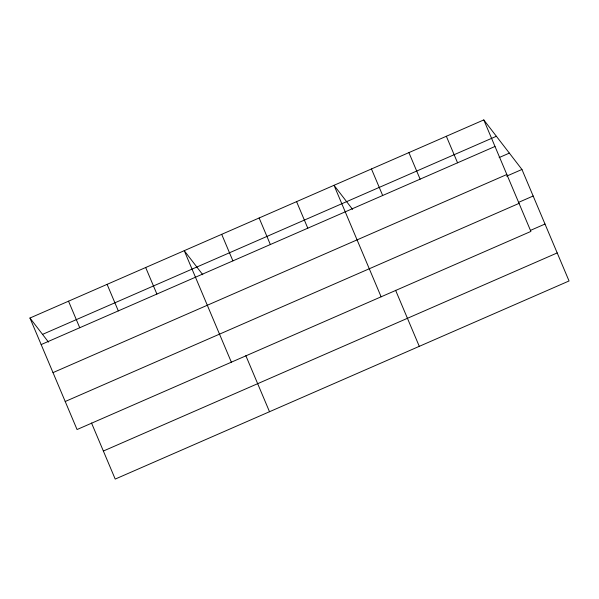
<?xml version="1.0" encoding="UTF-8"?>
<svg xmlns="http://www.w3.org/2000/svg" width="599" height="599" viewBox="0 0 599 599"><rect width="100%" height="100%" fill="white"/><g stroke="black" fill="none" stroke-linecap="round" stroke-linejoin="round"><path stroke-width="0.9" d="M483.79 119.92L530.894 231.424L77.054 429.535L29.95 318.032L483.79 119.92L521.946 169.465L569.05 280.968L115.21 479.08L91.527 423.006M42.544 334.384L496.384 136.273M41.159 344.575L494.999 146.463M499.147 157.574L509.36 153.112M53.004 372.615L506.844 174.504M506.634 176.151L521.946 169.465M518.697 202.32L533.162 196.008M65.209 401.502L519.048 203.39M530.542 230.36L545.008 224.041M103.365 451.04L557.205 252.928M352.564 209.365L334.025 185.301L381.121 296.805M202.791 274.746L184.252 250.674L231.356 362.178M29.95 318.032L48.489 342.104M446.345 136.265L457.561 162.808M408.907 152.61L420.116 179.153M371.462 168.955L382.679 195.499M395.595 290.268L419.285 346.342M296.58 201.646L307.796 228.189M259.142 217.984L270.351 244.527M221.697 234.329L232.906 260.872M245.83 355.649L269.513 411.723M145.677 267.513L156.893 294.057M107.101 284.353L118.317 310.896M68.526 301.192L79.742 327.735"/></g></svg>
